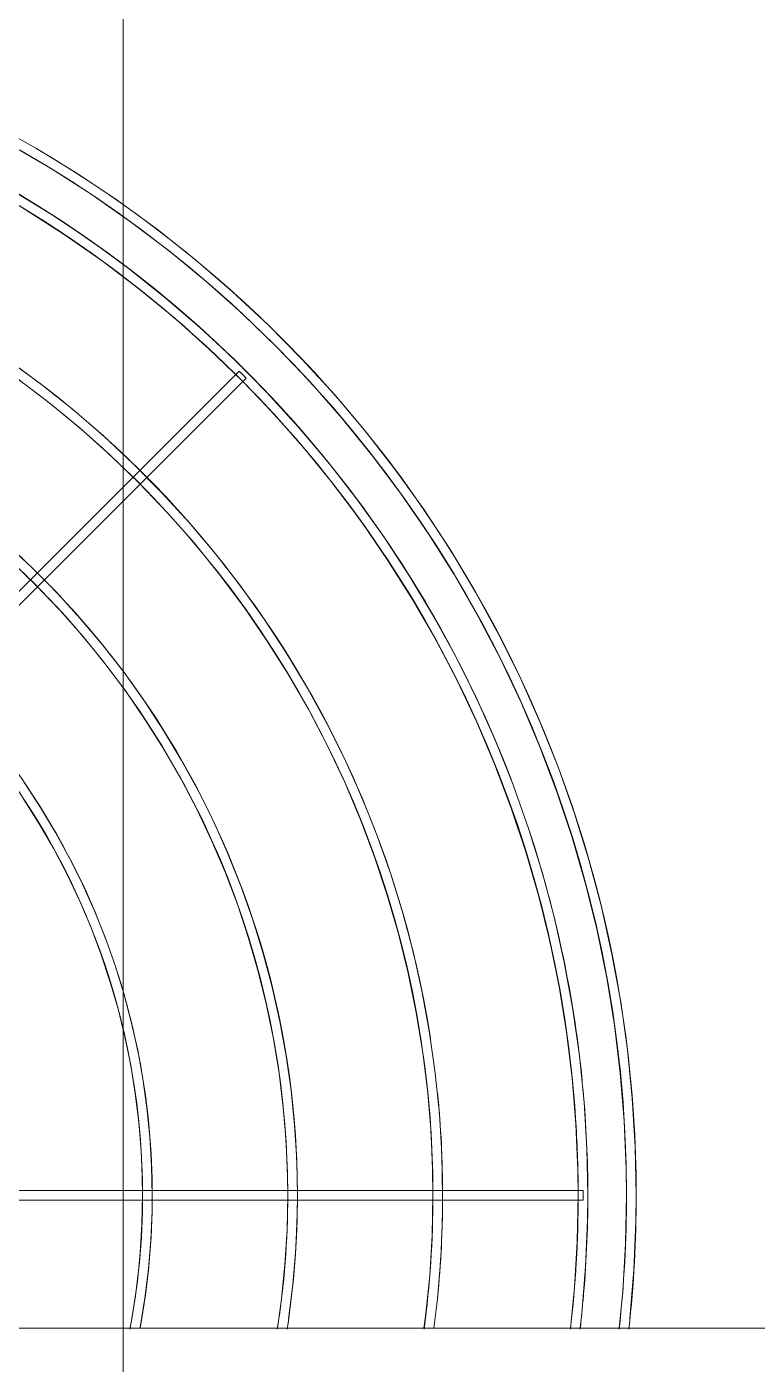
# Model space of a CAD drawing. Header units: millimetres. Extents: x -99196 to 15601, y -9661 to 93550.
# Drawn here: x -9220.4 to -9069.5, y 48592.5 to 48869.1 of the extents above; entities that cross this region are included whole.
import ezdxf

# ---------------------------------------------------------------- set-up
doc = ezdxf.new("R2010")
doc.units = ezdxf.units.MM
doc.linetypes.add('Centre', pattern=[31.75, 6.35, -4.7625, 15.875, -4.7625])
for name, color, linetype, lineweight in [('M-EQPM', 44, 'Continuous', 5), ('NET-THAY', 2, 'Continuous', 9), ('TRUC', 225, 'Continuous', 5)]:
    doc.layers.add(name, color=color, linetype=linetype, lineweight=lineweight)

# ---------------------------------------------------------------- blocks, each defined once
blk = doc.blocks.new('ALB-AC MAY LANH - Generic _Without Brackets_-1836009-MẶT ĐỨNG 14-1')
at = {"layer": 'M-EQPM'}
for p, q in [((-9176.53, 19097.91), (-9325.02, 18949.42)), ((-9175.11, 19096.5), (-9176.53, 19097.91)), ((-9323.6, 18948.01), (-9175.11, 19096.5)), ((-9105.52, 18928.5), (-9315.52, 18928.5)), ((-9105.52, 18926.5), (-9105.52, 18928.5)), ((-9315.52, 18926.5), (-9105.52, 18926.5))]:
    blk.add_line(p, q, dxfattribs=at)
at = {"layer": 'M-EQPM', "flags": 128}
for points in [[(-9094.52, 18927.5), (-9094.73, 18937.54), (-9095.33, 18947.56), (-9096.33, 18957.55), (-9097.73, 18967.49), (-9099.53, 18977.37), (-9101.72, 18987.16), (-9104.3, 18996.87), (-9107.27, 19006.46), (-9110.61, 19015.92), (-9114.34, 19025.24), (-9118.43, 19034.41), (-9122.89, 19043.41), (-9127.7, 19052.22), (-9132.86, 19060.83), (-9138.37, 19069.23), (-9144.2, 19077.4), (-9150.35, 19085.33), (-9156.82, 19093.01), (-9163.59, 19100.42), (-9170.65, 19107.56), (-9177.99, 19114.41), (-9185.6, 19120.96), (-9193.46, 19127.2), (-9201.57, 19133.12), (-9209.91, 19138.71), (-9218.46, 19143.96), (-9227.22, 19148.87)], [(-9094.52, 18927.5), (-9094.73, 18937.54), (-9095.33, 18947.56), (-9096.33, 18957.55), (-9097.73, 18967.49), (-9099.53, 18977.37), (-9101.72, 18987.16), (-9104.3, 18996.87), (-9107.27, 19006.46), (-9110.61, 19015.92), (-9114.34, 19025.24), (-9118.43, 19034.41), (-9122.89, 19043.41), (-9127.7, 19052.22), (-9132.86, 19060.83), (-9138.37, 19069.23), (-9144.2, 19077.4), (-9150.35, 19085.33), (-9156.82, 19093.01), (-9163.59, 19100.42), (-9170.65, 19107.56), (-9177.99, 19114.41), (-9185.6, 19120.96), (-9193.46, 19127.2), (-9201.57, 19133.12), (-9209.91, 19138.71), (-9218.46, 19143.96), (-9227.22, 19148.87)], [(-9094.52, 18927.5), (-9094.73, 18937.54), (-9095.33, 18947.56), (-9096.33, 18957.55), (-9097.73, 18967.49), (-9099.53, 18977.37), (-9101.72, 18987.16), (-9104.3, 18996.87), (-9107.27, 19006.46), (-9110.61, 19015.92), (-9114.34, 19025.24), (-9118.43, 19034.41), (-9122.89, 19043.41), (-9127.7, 19052.22), (-9132.86, 19060.83), (-9138.37, 19069.23), (-9144.2, 19077.4), (-9150.35, 19085.33), (-9156.82, 19093.01), (-9163.59, 19100.42), (-9170.65, 19107.56), (-9177.99, 19114.41), (-9185.6, 19120.96), (-9193.46, 19127.2), (-9201.57, 19133.12), (-9209.91, 19138.71), (-9218.46, 19143.96), (-9227.22, 19148.87)], [(-9094.52, 18927.5), (-9094.73, 18937.54), (-9095.33, 18947.56), (-9096.33, 18957.55), (-9097.73, 18967.49), (-9099.53, 18977.37), (-9101.72, 18987.16), (-9104.3, 18996.87), (-9107.27, 19006.46), (-9110.61, 19015.92), (-9114.34, 19025.24), (-9118.43, 19034.41), (-9122.89, 19043.41), (-9127.7, 19052.22), (-9132.86, 19060.83), (-9138.37, 19069.23), (-9144.2, 19077.4), (-9150.35, 19085.33), (-9156.82, 19093.01), (-9163.59, 19100.42), (-9170.65, 19107.56), (-9177.99, 19114.41), (-9185.6, 19120.96), (-9193.46, 19127.2), (-9201.57, 19133.12), (-9209.91, 19138.71), (-9218.46, 19143.96), (-9227.22, 19148.87)], [(-9094.52, 18927.5), (-9094.73, 18937.54), (-9095.33, 18947.56), (-9096.33, 18957.55), (-9097.73, 18967.49), (-9099.53, 18977.37), (-9101.72, 18987.16), (-9104.3, 18996.87), (-9107.27, 19006.46), (-9110.61, 19015.92), (-9114.34, 19025.24), (-9118.43, 19034.41), (-9122.89, 19043.41), (-9127.7, 19052.22), (-9132.86, 19060.83), (-9138.37, 19069.23), (-9144.2, 19077.4), (-9150.35, 19085.33), (-9156.82, 19093.01), (-9163.59, 19100.42), (-9170.65, 19107.56), (-9177.99, 19114.41), (-9185.6, 19120.96), (-9193.46, 19127.2), (-9201.57, 19133.12), (-9209.91, 19138.71), (-9218.46, 19143.96), (-9227.22, 19148.87)], [(-9094.52, 18927.5), (-9094.73, 18937.54), (-9095.33, 18947.56), (-9096.33, 18957.55), (-9097.73, 18967.49), (-9099.53, 18977.37), (-9101.72, 18987.16), (-9104.3, 18996.87), (-9107.27, 19006.46), (-9110.61, 19015.92), (-9114.34, 19025.24), (-9118.43, 19034.41), (-9122.89, 19043.41), (-9127.7, 19052.22), (-9132.86, 19060.83), (-9138.37, 19069.23), (-9144.2, 19077.4), (-9150.35, 19085.33), (-9156.82, 19093.01), (-9163.59, 19100.42), (-9170.65, 19107.56), (-9177.99, 19114.41), (-9185.6, 19120.96), (-9193.46, 19127.2), (-9201.57, 19133.12), (-9209.91, 19138.71), (-9218.46, 19143.96), (-9227.22, 19148.87)], [(-9094.52, 18927.5), (-9094.73, 18937.54), (-9095.33, 18947.56), (-9096.33, 18957.55), (-9097.73, 18967.49), (-9099.53, 18977.37), (-9101.72, 18987.16), (-9104.3, 18996.87), (-9107.27, 19006.46), (-9110.61, 19015.92), (-9114.34, 19025.24), (-9118.43, 19034.41), (-9122.89, 19043.41), (-9127.7, 19052.22), (-9132.86, 19060.83), (-9138.37, 19069.23), (-9144.2, 19077.4), (-9150.35, 19085.33), (-9156.82, 19093.01), (-9163.59, 19100.42), (-9170.65, 19107.56), (-9177.99, 19114.41), (-9185.6, 19120.96), (-9193.46, 19127.2), (-9201.57, 19133.12), (-9209.91, 19138.71), (-9218.46, 19143.96), (-9227.22, 19148.87)], [(-9094.52, 18927.5), (-9094.73, 18937.54), (-9095.33, 18947.56), (-9096.33, 18957.55), (-9097.73, 18967.49), (-9099.53, 18977.37), (-9101.72, 18987.16), (-9104.3, 18996.87), (-9107.27, 19006.46), (-9110.61, 19015.92), (-9114.34, 19025.24), (-9118.43, 19034.41), (-9122.89, 19043.41), (-9127.7, 19052.22), (-9132.86, 19060.83), (-9138.37, 19069.23), (-9144.2, 19077.4), (-9150.35, 19085.33), (-9156.82, 19093.01), (-9163.59, 19100.42), (-9170.65, 19107.56), (-9177.99, 19114.41), (-9185.6, 19120.96), (-9193.46, 19127.2), (-9201.57, 19133.12), (-9209.91, 19138.71), (-9218.46, 19143.96), (-9227.22, 19148.87)], [(-9224.14, 19144.91), (-9215.54, 19139.88), (-9207.16, 19134.51), (-9198.99, 19128.82), (-9191.05, 19122.79), (-9183.37, 19116.46), (-9175.94, 19109.83), (-9168.79, 19102.9), (-9161.91, 19095.69), (-9155.33, 19088.21), (-9149.06, 19080.48), (-9143.1, 19072.5), (-9137.46, 19064.29), (-9132.16, 19055.86), (-9127.2, 19047.22), (-9122.58, 19038.4), (-9118.33, 19029.39), (-9114.43, 19020.23), (-9110.91, 19010.91), (-9107.76, 19001.46), (-9105, 18991.9), (-9102.61, 18982.23), (-9100.62, 18972.47), (-9099.02, 18962.64), (-9097.81, 18952.75), (-9097, 18942.83), (-9096.58, 18932.88), (-9096.52, 18927.5)], [(-9104.52, 18927.5), (-9104.72, 18937.14), (-9105.3, 18946.76), (-9106.26, 18956.35), (-9107.6, 18965.9), (-9109.33, 18975.38), (-9111.43, 18984.79), (-9113.91, 18994.1), (-9116.76, 19003.31), (-9119.97, 19012.4), (-9123.55, 19021.35), (-9127.48, 19030.15), (-9131.76, 19038.79), (-9136.38, 19047.25), (-9141.34, 19055.52), (-9146.62, 19063.58), (-9152.22, 19071.42), (-9158.13, 19079.04), (-9164.34, 19086.41), (-9170.84, 19093.53), (-9177.62, 19100.38), (-9184.67, 19106.96), (-9191.97, 19113.25), (-9199.52, 19119.24), (-9207.31, 19124.93), (-9215.31, 19130.29), (-9223.53, 19135.34)], [(-9220.76, 19131.35), (-9212.71, 19126.2), (-9204.87, 19120.73), (-9197.26, 19114.95), (-9189.88, 19108.87), (-9182.75, 19102.5), (-9175.88, 19095.85), (-9169.29, 19088.94), (-9162.97, 19081.76), (-9156.95, 19074.34), (-9151.23, 19066.68), (-9145.82, 19058.8), (-9140.73, 19050.7), (-9135.96, 19042.42), (-9131.54, 19033.94), (-9127.45, 19025.3), (-9123.71, 19016.5), (-9120.33, 19007.56), (-9117.31, 18998.49), (-9114.66, 18989.31), (-9112.37, 18980.03), (-9110.45, 18970.66), (-9108.92, 18961.23), (-9107.76, 18951.74), (-9106.98, 18942.21), (-9106.58, 18932.66), (-9106.52, 18927.5)], [(-9219.31, 19142.08), (-9215.54, 19139.88), (-9207.16, 19134.51), (-9198.99, 19128.82), (-9191.05, 19122.79), (-9183.37, 19116.46), (-9175.94, 19109.83), (-9168.79, 19102.9), (-9161.91, 19095.69), (-9155.33, 19088.21), (-9149.06, 19080.48), (-9143.1, 19072.5), (-9137.46, 19064.29), (-9132.16, 19055.86), (-9127.2, 19047.22), (-9122.58, 19038.4), (-9118.33, 19029.39), (-9114.43, 19020.23), (-9110.91, 19010.91), (-9107.76, 19001.46), (-9105, 18991.9), (-9102.61, 18982.23), (-9100.62, 18972.47), (-9099.02, 18962.64), (-9097.81, 18952.75), (-9097, 18942.83), (-9096.58, 18932.88), (-9096.52, 18927.5)], [(-9219.31, 19142.08), (-9215.54, 19139.88), (-9207.16, 19134.51), (-9198.99, 19128.82), (-9191.05, 19122.79), (-9183.37, 19116.46), (-9175.94, 19109.83), (-9168.79, 19102.9), (-9161.91, 19095.69), (-9155.33, 19088.21), (-9149.06, 19080.48), (-9143.1, 19072.5), (-9137.46, 19064.29), (-9132.16, 19055.86), (-9127.2, 19047.22), (-9122.58, 19038.4), (-9118.33, 19029.39), (-9114.43, 19020.23), (-9110.91, 19010.91), (-9107.76, 19001.46), (-9105, 18991.9), (-9102.61, 18982.23), (-9100.62, 18972.47), (-9099.02, 18962.64), (-9097.81, 18952.75), (-9097, 18942.83), (-9096.58, 18932.88), (-9096.52, 18927.5)], [(-9219.31, 19142.08), (-9215.54, 19139.88), (-9207.16, 19134.51), (-9198.99, 19128.82), (-9191.05, 19122.79), (-9183.37, 19116.46), (-9175.94, 19109.83), (-9168.79, 19102.9), (-9161.91, 19095.69), (-9155.33, 19088.21), (-9149.06, 19080.48), (-9143.1, 19072.5), (-9137.46, 19064.29), (-9132.16, 19055.86), (-9127.2, 19047.22), (-9122.58, 19038.4), (-9118.33, 19029.39), (-9114.43, 19020.23), (-9110.91, 19010.91), (-9107.76, 19001.46), (-9105, 18991.9), (-9102.61, 18982.23), (-9100.62, 18972.47), (-9099.02, 18962.64), (-9097.81, 18952.75), (-9097, 18942.83), (-9096.58, 18932.88), (-9096.52, 18927.5)], [(-9219.31, 19142.08), (-9215.54, 19139.88), (-9207.16, 19134.51), (-9198.99, 19128.82), (-9191.05, 19122.79), (-9183.37, 19116.46), (-9175.94, 19109.83), (-9168.79, 19102.9), (-9161.91, 19095.69), (-9155.33, 19088.21), (-9149.06, 19080.48), (-9143.1, 19072.5), (-9137.46, 19064.29), (-9132.16, 19055.86), (-9127.2, 19047.22), (-9122.58, 19038.4), (-9118.33, 19029.39), (-9114.43, 19020.23), (-9110.91, 19010.91), (-9107.76, 19001.46), (-9105, 18991.9), (-9102.61, 18982.23), (-9100.62, 18972.47), (-9099.02, 18962.64), (-9097.81, 18952.75), (-9097, 18942.83), (-9096.58, 18932.88), (-9096.52, 18927.5)], [(-9219.31, 19142.08), (-9215.54, 19139.88), (-9207.16, 19134.51), (-9198.99, 19128.82), (-9191.05, 19122.79), (-9183.37, 19116.46), (-9175.94, 19109.83), (-9168.79, 19102.9), (-9161.91, 19095.69), (-9155.33, 19088.21), (-9149.06, 19080.48), (-9143.1, 19072.5), (-9137.46, 19064.29), (-9132.16, 19055.86), (-9127.2, 19047.22), (-9122.58, 19038.4), (-9118.33, 19029.39), (-9114.43, 19020.23), (-9110.91, 19010.91), (-9107.76, 19001.46), (-9105, 18991.9), (-9102.61, 18982.23), (-9100.62, 18972.47), (-9099.02, 18962.64), (-9097.81, 18952.75), (-9097, 18942.83), (-9096.58, 18932.88), (-9096.52, 18927.5)], [(-9219.31, 19142.08), (-9215.54, 19139.88), (-9207.16, 19134.51), (-9198.99, 19128.82), (-9191.05, 19122.79), (-9183.37, 19116.46), (-9175.94, 19109.83), (-9168.79, 19102.9), (-9161.91, 19095.69), (-9155.33, 19088.21), (-9149.06, 19080.48), (-9143.1, 19072.5), (-9137.46, 19064.29), (-9132.16, 19055.86), (-9127.2, 19047.22), (-9122.58, 19038.4), (-9118.33, 19029.39), (-9114.43, 19020.23), (-9110.91, 19010.91), (-9107.76, 19001.46), (-9105, 18991.9), (-9102.61, 18982.23), (-9100.62, 18972.47), (-9099.02, 18962.64), (-9097.81, 18952.75), (-9097, 18942.83), (-9096.58, 18932.88), (-9096.52, 18927.5)], [(-9219.31, 19142.08), (-9215.54, 19139.88), (-9207.16, 19134.51), (-9198.99, 19128.82), (-9191.05, 19122.79), (-9183.37, 19116.46), (-9175.94, 19109.83), (-9168.79, 19102.9), (-9161.91, 19095.69), (-9155.33, 19088.21), (-9149.06, 19080.48), (-9143.1, 19072.5), (-9137.46, 19064.29), (-9132.16, 19055.86), (-9127.2, 19047.22), (-9122.58, 19038.4), (-9118.33, 19029.39), (-9114.43, 19020.23), (-9110.91, 19010.91), (-9107.76, 19001.46), (-9105, 18991.9), (-9102.61, 18982.23), (-9100.62, 18972.47), (-9099.02, 18962.64), (-9097.81, 18952.75), (-9097, 18942.83), (-9096.58, 18932.88), (-9096.52, 18927.5)], [(-9134.52, 18927.5), (-9134.69, 18935.94), (-9135.2, 18944.36), (-9136.04, 18952.76), (-9137.22, 18961.12), (-9138.73, 18969.42), (-9140.57, 18977.66), (-9142.74, 18985.81), (-9145.24, 18993.87), (-9148.05, 19001.83), (-9151.18, 19009.67), (-9154.62, 19017.37), (-9158.37, 19024.94), (-9162.41, 19032.34), (-9166.75, 19039.58), (-9171.38, 19046.64), (-9176.28, 19053.51), (-9181.46, 19060.18), (-9186.89, 19066.63), (-9192.58, 19072.86), (-9198.52, 19078.86), (-9204.69, 19084.62), (-9211.09, 19090.13), (-9217.7, 19095.37), (-9224.51, 19100.35)], [(-9222.53, 19096.48), (-9215.87, 19091.42), (-9209.42, 19086.11), (-9203.18, 19080.54), (-9197.18, 19074.72), (-9191.41, 19068.67), (-9185.89, 19062.4), (-9180.62, 19055.9), (-9175.62, 19049.21), (-9170.89, 19042.32), (-9166.43, 19035.24), (-9162.27, 19027.99), (-9158.4, 19020.58), (-9154.82, 19013.03), (-9151.56, 19005.33), (-9148.6, 18997.51), (-9145.96, 18989.58), (-9143.63, 18981.55), (-9141.63, 18973.43), (-9139.96, 18965.24), (-9138.62, 18956.99), (-9137.6, 18948.7), (-9136.92, 18940.36), (-9136.57, 18932.01), (-9136.52, 18927.5)], [(-9164.52, 18927.5), (-9164.67, 18934.74), (-9165.1, 18941.96), (-9165.83, 18949.17), (-9166.84, 18956.34), (-9168.13, 18963.46), (-9169.71, 18970.52), (-9171.57, 18977.52), (-9173.71, 18984.44), (-9176.13, 18991.26), (-9178.81, 18997.98), (-9181.76, 19004.6), (-9184.98, 19011.08), (-9188.45, 19017.44), (-9192.17, 19023.64), (-9196.14, 19029.7), (-9200.34, 19035.59), (-9204.78, 19041.31), (-9209.45, 19046.85), (-9214.33, 19052.19), (-9219.42, 19057.34), (-9224.71, 19062.28)], [(-9223.62, 19058.57), (-9218.47, 19053.59), (-9213.53, 19048.41), (-9208.8, 19043.03), (-9204.29, 19037.47), (-9200.01, 19031.74), (-9195.95, 19025.83), (-9192.14, 19019.77), (-9188.57, 19013.57), (-9185.26, 19007.22), (-9182.2, 19000.75), (-9179.4, 18994.16), (-9176.87, 18987.46), (-9174.6, 18980.67), (-9172.61, 18973.79), (-9170.9, 18966.84), (-9169.47, 18959.83), (-9168.32, 18952.76), (-9167.45, 18945.65), (-9166.86, 18938.52), (-9166.57, 18931.36), (-9166.52, 18927.5)], [(-9194.52, 18927.5), (-9194.65, 18933.54), (-9195.01, 18939.57), (-9195.61, 18945.58), (-9196.45, 18951.56), (-9197.53, 18957.5), (-9198.85, 18963.39), (-9200.4, 18969.23), (-9202.19, 18975), (-9204.2, 18980.69), (-9206.44, 18986.3), (-9208.91, 18991.82), (-9211.59, 18997.23), (-9214.48, 19002.53), (-9217.59, 19007.71), (-9220.9, 19012.76)], [(-9221.02, 19009.35), (-9217.85, 19004.31), (-9214.88, 18999.14), (-9212.12, 18993.86), (-9209.57, 18988.47), (-9207.24, 18982.99), (-9205.13, 18977.41), (-9203.25, 18971.76), (-9201.59, 18966.03), (-9200.17, 18960.25), (-9198.97, 18954.41), (-9198.02, 18948.53), (-9197.29, 18942.61), (-9196.81, 18936.67), (-9196.56, 18930.72), (-9196.52, 18927.5)], [(-9196.52, 18927.5), (-9196.64, 18921.54), (-9197, 18915.59), (-9197.6, 18909.66), (-9198.43, 18903.76), (-9199.11, 18900)], [(-9197.01, 18900.23), (-9196.04, 18906.19), (-9195.3, 18912.19), (-9194.81, 18918.21), (-9194.56, 18924.24), (-9194.52, 18927.5)], [(-9166.52, 18927.5), (-9166.67, 18920.34), (-9167.1, 18913.2), (-9167.81, 18906.07), (-9168.67, 18900)], [(-9166.34, 18901.96), (-9165.46, 18909.14), (-9164.87, 18916.36), (-9164.57, 18923.59), (-9164.52, 18927.5)], [(-9136.52, 18927.5), (-9136.69, 18919.14), (-9137.19, 18910.8), (-9138.03, 18902.48), (-9138.38, 18900)], [(-9136.36, 18900), (-9135.61, 18906.1), (-9134.92, 18914.51), (-9134.57, 18922.94), (-9134.52, 18927.5)], [(-9106.52, 18927.5), (-9106.72, 18917.94), (-9107.29, 18908.4), (-9108.13, 18900)], [(-9106.14, 18900), (-9105.77, 18903.06), (-9104.98, 18912.67), (-9104.58, 18922.3), (-9104.52, 18927.5)], [(-9096.52, 18927.5), (-9096.72, 18917.54), (-9097.32, 18907.6), (-9098.08, 18900)], [(-9096.52, 18927.5), (-9096.72, 18917.54), (-9097.32, 18907.6), (-9098.08, 18900)], [(-9096.52, 18927.5), (-9096.72, 18917.54), (-9097.32, 18907.6), (-9098.08, 18900)], [(-9096.52, 18927.5), (-9096.72, 18917.54), (-9097.32, 18907.6), (-9098.08, 18900)], [(-9096.52, 18927.5), (-9096.72, 18917.54), (-9097.32, 18907.6), (-9098.08, 18900)], [(-9096.52, 18927.5), (-9096.72, 18917.54), (-9097.32, 18907.6), (-9098.08, 18900)], [(-9096.52, 18927.5), (-9096.72, 18917.54), (-9097.32, 18907.6), (-9098.08, 18900)], [(-9096.52, 18927.5), (-9096.72, 18917.54), (-9097.32, 18907.6), (-9098.08, 18900)], [(-9095.82, 18902.04), (-9095, 18912.05), (-9094.58, 18922.08), (-9094.52, 18927.5)], [(-9095.82, 18902.04), (-9095, 18912.05), (-9094.58, 18922.08), (-9094.52, 18927.5)], [(-9095.82, 18902.04), (-9095, 18912.05), (-9094.58, 18922.08), (-9094.52, 18927.5)], [(-9095.82, 18902.04), (-9095, 18912.05), (-9094.58, 18922.08), (-9094.52, 18927.5)], [(-9095.82, 18902.04), (-9095, 18912.05), (-9094.58, 18922.08), (-9094.52, 18927.5)], [(-9095.82, 18902.04), (-9095, 18912.05), (-9094.58, 18922.08), (-9094.52, 18927.5)], [(-9095.82, 18902.04), (-9095, 18912.05), (-9094.58, 18922.08), (-9094.52, 18927.5)], [(-9095.82, 18902.04), (-9095, 18912.05), (-9094.58, 18922.08), (-9094.52, 18927.5)]]:
    blk.add_lwpolyline(points, dxfattribs=at)
at = {"layer": 'M-EQPM'}
for radius, start, end in [(249, 0, 180), (249, 0, 180), (249, 0, 180), (249, 0, 180), (249, 0, 180), (249, 0, 180), (249, 0, 180), (249, 0, 180), (239, 0, 180), (241, 20.9119, 159.0881), (241, 45.2382, 134.7618), (239, 45.2402, 89.7582), (251, 360, 59.5569), (251, 360, 59.5569), (251, 360, 59.5569), (251, 360, 59.5569), (251, 360, 59.5569), (251, 360, 59.5569), (251, 360, 59.5569), (251, 360, 59.5569), (209, 0, 180), (211, 8.8553, 73.5749), (179, 0, 180), (181, 0, 80.9329), (241, 20.9119, 44.7618), (239, 6.4286, 44.7598), (149, 0, 180), (151, 10.7593, 38.2776), (241, 5.6355, 18.6957), (241, 5.6355, 18.6957), (151, 0, 10.4973), (211, 0, 5.7656), (241, 0, 5.1959), (241, 0, 5.1959), (239, 0.2418, 3.8357), (149, 349.2801, 0), (151, 349.5027, 0), (179, 351.0962, 0), (181, 351.1946, 0), (209, 352.3872, 0), (211, 354.2344, 0), (239, 353.3517, 0), (239, 356.1643, 359.7582), (241, 354.8041, 360), (241, 354.8041, 0), (249, 353.6187, 0), (249, 353.6187, 0), (249, 353.6187, 0), (249, 353.6187, 0), (249, 353.6187, 0), (249, 353.6187, 0), (249, 353.6187, 0), (249, 353.6187, 0), (251, 353.6696, 0), (251, 353.6696, 0), (251, 353.6696, 0), (251, 353.6696, 0), (251, 353.6696, 0), (251, 353.6696, 0), (251, 353.6696, 0), (251, 353.6696, 0), (241, 353.4069, 354.3645), (241, 353.4069, 354.3645)]:
    blk.add_arc((-9345.52, 18927.5), radius, start, end, dxfattribs=at)
blk = doc.blocks.new('A$C677B3655')
at = {"layer": 'NET-THAY'}
blk.add_line((-21428.26, 300), (-23628.26, 300), dxfattribs=at)
at = {"layer": 'M-EQPM'}
blk.add_blockref('ALB-AC MAY LANH - Generic _Without Brackets_-1836009-MẶT ĐỨNG 14-1', (-13327.74, -18600), dxfattribs=at)

msp = doc.modelspace()

# ---------------------------------------------------------------- linework, layer by layer
at = {"layer": 'TRUC', "linetype": 'Centre', "ltscale": 75}
msp.add_line((-9200.52, -7525.81), (-9200.52, 91838.4), dxfattribs=at)

# ---------------------------------------------------------------- block references
at = {"layer": 'NET-THAY'}
msp.add_blockref('A$C677B3655', (13327.74, 48300), dxfattribs=at)

doc.saveas('drawing.dxf')
